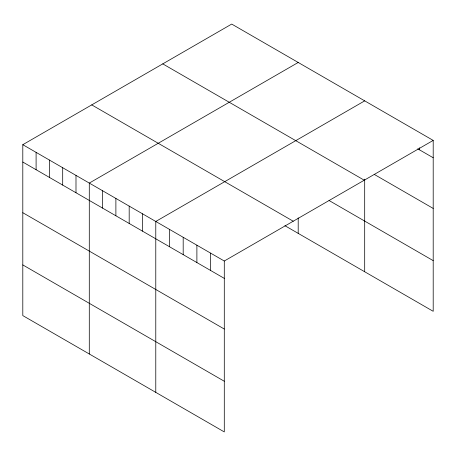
<?xml version="1.0" encoding="UTF-8"?>
<svg xmlns="http://www.w3.org/2000/svg" width="456" height="456" viewBox="0 0 456 456"><rect width="100%" height="100%" fill="white"/><g stroke="black" fill="none" stroke-linecap="round" stroke-linejoin="round"><path stroke-width="0.68" d="M433.2 140.408L224.289 261.02L224.289 431.923L22.8 315.592L22.8 144.689L231.711 24.077L433.2 140.408L433.2 311.311L284.903 225.691M298.201 62.466L89.29 183.078L89.29 353.981M364.692 100.856L155.781 221.468L155.781 392.371M417.713 148.81L433.2 157.753M374.222 174.38L433.2 208.426M162.769 63.88L364.258 180.211M329.032 200.492L433.2 260.638M91.741 104.891L293.231 221.217M22.8 144.689L224.289 261.02M22.8 162.04L224.289 278.371M22.8 212.713L224.289 329.038M22.8 264.919L224.289 381.25M419.497 147.761L419.497 149.842M364.692 179.179L364.692 271.759M298.201 217.882L298.201 233.369M210.586 253.108L210.586 270.459M196.889 245.197L196.889 262.548M183.187 237.291L183.187 254.636M169.484 229.379L169.484 246.724M142.483 213.79L142.483 231.141M129.185 206.112L129.185 223.463M115.887 198.434L115.887 215.785M102.589 190.756L102.589 208.107M75.992 175.4L75.992 192.751M62.694 167.722L62.694 185.073M49.396 160.045L49.396 177.395M36.098 152.367L36.098 169.717"/></g></svg>
